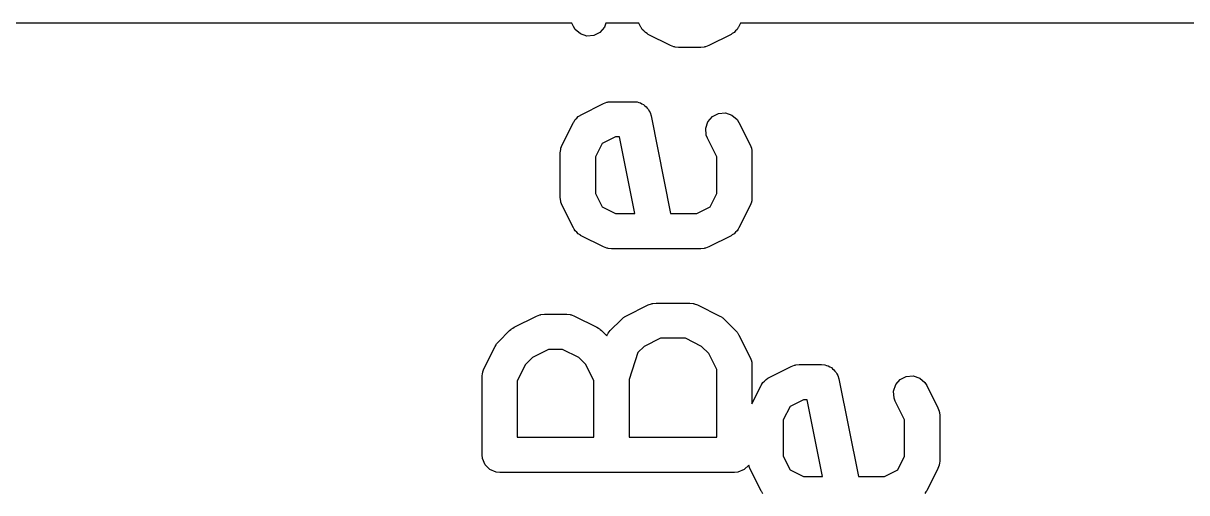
# Model space of a CAD drawing. Extents: x 2.08 to 4.63, y -4.92 to -2.81.
# Drawn here: x 2.4045 to 2.5997, y -3.2015 to -3.1228 of the extents above; entities that cross this region are included whole.
import ezdxf

# ---------------------------------------------------------------- set-up
doc = ezdxf.new("R2010")
doc.units = 0
doc.header["$MEASUREMENT"] = 0
doc.layers.add('BLACK', color=7, linetype='CONTINUOUS')

msp = doc.modelspace()

# ---------------------------------------------------------------- linework, layer by layer
at = {"layer": 'BLACK', "linetype": 'CONTINUOUS'}
for p, q in [((2.49653, -3.12283), (2.14685, -3.12283)), ((2.4968, -3.12337), (2.49653, -3.12283)), ((2.50223, -3.12283), (2.50201, -3.12351)), ((2.50778, -3.12283), (2.50223, -3.12283)), ((2.50805, -3.12337), (2.50778, -3.12283)), ((2.52484, -3.12283), (2.52458, -3.12337)), ((3.24685, -3.12283), (2.52484, -3.12283)), ((2.49711, -3.12386), (2.4968, -3.12337)), ((2.49798, -3.12461), (2.49711, -3.12386)), ((2.49907, -3.12498), (2.49798, -3.12461)), ((2.50125, -3.12438), (2.50022, -3.12489)), ((2.50201, -3.12351), (2.50125, -3.12438)), ((2.50811, -3.12346), (2.50805, -3.12337)), ((2.50812, -3.12351), (2.50811, -3.12346)), ((2.50817, -3.12356), (2.50812, -3.12351)), ((2.50836, -3.12386), (2.50817, -3.12356)), ((2.50864, -3.1241), (2.50836, -3.12386)), ((2.50888, -3.12438), (2.50864, -3.1241)), ((2.50917, -3.12456), (2.50888, -3.12438)), ((2.50923, -3.12461), (2.50917, -3.12456)), ((2.50927, -3.12463), (2.50923, -3.12461)), ((2.50937, -3.12469), (2.50927, -3.12463)), ((2.51312, -3.12656), (2.50937, -3.12469)), ((2.52326, -3.12469), (2.51951, -3.12656)), ((2.52335, -3.12463), (2.52326, -3.12469)), ((2.5234, -3.12461), (2.52335, -3.12463)), ((2.52346, -3.12456), (2.5234, -3.12461)), ((2.52375, -3.12438), (2.52346, -3.12456)), ((2.52399, -3.1241), (2.52375, -3.12438)), ((2.52427, -3.12386), (2.52399, -3.1241)), ((2.52445, -3.12356), (2.52427, -3.12386)), ((2.5245, -3.12351), (2.52445, -3.12356)), ((2.52452, -3.12346), (2.5245, -3.12351)), ((2.52458, -3.12337), (2.52452, -3.12346)), ((2.50022, -3.12489), (2.49907, -3.12498)), ((2.51366, -3.12677), (2.51312, -3.12656)), ((2.51376, -3.12678), (2.51366, -3.12677)), ((2.51386, -3.12682), (2.51376, -3.12678)), ((2.51886, -3.12678), (2.51876, -3.12682)), ((2.51897, -3.12677), (2.51886, -3.12678)), ((2.51951, -3.12656), (2.51897, -3.12677)), ((2.51444, -3.12687), (2.51386, -3.12682)), ((2.51819, -3.12687), (2.51444, -3.12687)), ((2.51876, -3.12682), (2.51819, -3.12687)), ((2.49812, -3.13815), (2.50187, -3.13628)), ((2.50187, -3.13628), (2.50241, -3.13607)), ((2.50241, -3.13607), (2.50252, -3.13606)), ((2.50252, -3.13606), (2.50261, -3.13602)), ((2.50261, -3.13602), (2.50319, -3.13597)), ((2.50319, -3.13597), (2.50694, -3.13597)), ((2.50694, -3.13597), (2.50751, -3.13602)), ((2.50751, -3.13602), (2.50778, -3.13613)), ((2.50778, -3.13613), (2.50807, -3.13619)), ((2.50807, -3.13619), (2.50831, -3.13635)), ((2.50831, -3.13635), (2.50858, -3.13646)), ((2.50858, -3.13646), (2.50878, -3.13667)), ((2.49739, -3.13874), (2.49763, -3.13846)), ((2.49763, -3.13846), (2.49792, -3.13828)), ((2.49792, -3.13828), (2.49798, -3.13823)), ((2.49798, -3.13823), (2.49802, -3.13821)), ((2.49802, -3.13821), (2.49812, -3.13815)), ((2.50878, -3.13667), (2.50902, -3.13683)), ((2.50902, -3.13683), (2.50919, -3.13707)), ((2.50919, -3.13707), (2.50939, -3.13728)), ((2.50939, -3.13728), (2.5095, -3.13755)), ((2.5095, -3.13755), (2.50967, -3.13779)), ((2.50967, -3.13779), (2.50983, -3.13834)), ((2.50983, -3.13834), (2.51311, -3.15471)), ((2.51937, -3.13933), (2.52013, -3.13846)), ((2.52013, -3.13846), (2.52116, -3.13795)), ((2.52116, -3.13795), (2.52231, -3.13786)), ((2.52231, -3.13786), (2.5234, -3.13823)), ((2.5234, -3.13823), (2.52427, -3.13898)), ((2.49492, -3.14322), (2.4968, -3.13947)), ((2.4968, -3.13947), (2.49686, -3.13938)), ((2.49686, -3.13938), (2.49687, -3.13933)), ((2.49687, -3.13933), (2.49692, -3.13927)), ((2.49692, -3.13927), (2.49711, -3.13898)), ((2.49711, -3.13898), (2.49739, -3.13874)), ((2.51901, -3.14042), (2.51937, -3.13933)), ((2.51909, -3.14157), (2.51901, -3.14042)), ((2.52427, -3.13898), (2.52458, -3.13947)), ((2.52458, -3.13947), (2.52645, -3.14322)), ((2.50389, -3.14187), (2.50164, -3.14299)), ((2.50452, -3.14187), (2.50389, -3.14187)), ((2.50709, -3.15471), (2.50452, -3.14187)), ((2.5193, -3.14211), (2.51909, -3.14157)), ((2.52086, -3.14524), (2.5193, -3.14211)), ((2.49461, -3.14454), (2.49467, -3.14397)), ((2.49467, -3.14397), (2.49471, -3.14387)), ((2.49471, -3.14387), (2.49472, -3.14376)), ((2.49472, -3.14376), (2.49492, -3.14322)), ((2.50164, -3.14299), (2.50052, -3.14524)), ((2.52645, -3.14322), (2.52666, -3.14376)), ((2.52666, -3.14376), (2.52667, -3.14387)), ((2.52667, -3.14387), (2.52671, -3.14397)), ((2.52671, -3.14397), (2.52676, -3.14454)), ((2.49461, -3.15204), (2.49461, -3.14454)), ((2.50052, -3.14524), (2.50052, -3.15134)), ((2.52086, -3.15134), (2.52086, -3.14524)), ((2.52676, -3.14454), (2.52676, -3.15204)), ((2.49467, -3.15262), (2.49461, -3.15204)), ((2.50052, -3.15134), (2.50164, -3.15359)), ((2.51974, -3.15359), (2.52086, -3.15134)), ((2.52676, -3.15204), (2.52671, -3.15262)), ((2.49471, -3.15272), (2.49467, -3.15262)), ((2.49472, -3.15282), (2.49471, -3.15272)), ((2.49492, -3.15336), (2.49472, -3.15282)), ((2.4968, -3.15711), (2.49492, -3.15336)), ((2.50164, -3.15359), (2.50389, -3.15471)), ((2.51749, -3.15471), (2.51974, -3.15359)), ((2.52645, -3.15336), (2.52458, -3.15711)), ((2.52666, -3.15282), (2.52645, -3.15336)), ((2.52667, -3.15272), (2.52666, -3.15282)), ((2.52671, -3.15262), (2.52667, -3.15272)), ((2.50389, -3.15471), (2.50709, -3.15471)), ((2.51311, -3.15471), (2.51749, -3.15471)), ((2.49686, -3.15721), (2.4968, -3.15711)), ((2.49687, -3.15725), (2.49686, -3.15721)), ((2.49692, -3.15731), (2.49687, -3.15725)), ((2.49711, -3.1576), (2.49692, -3.15731)), ((2.49739, -3.15784), (2.49711, -3.1576)), ((2.49763, -3.15812), (2.49739, -3.15784)), ((2.52399, -3.15784), (2.52375, -3.15812)), ((2.52427, -3.1576), (2.52399, -3.15784)), ((2.52445, -3.15731), (2.52427, -3.1576)), ((2.5245, -3.15725), (2.52445, -3.15731)), ((2.52452, -3.15721), (2.5245, -3.15725)), ((2.52458, -3.15711), (2.52452, -3.15721)), ((2.49792, -3.15831), (2.49763, -3.15812)), ((2.49798, -3.15836), (2.49792, -3.15831)), ((2.49802, -3.15837), (2.49798, -3.15836)), ((2.49812, -3.15843), (2.49802, -3.15837)), ((2.50187, -3.16031), (2.49812, -3.15843)), ((2.52326, -3.15843), (2.51951, -3.16031)), ((2.52335, -3.15837), (2.52326, -3.15843)), ((2.5234, -3.15836), (2.52335, -3.15837)), ((2.52346, -3.15831), (2.5234, -3.15836)), ((2.52375, -3.15812), (2.52346, -3.15831)), ((2.50241, -3.16051), (2.50187, -3.16031)), ((2.50252, -3.16052), (2.50241, -3.16051)), ((2.50261, -3.16056), (2.50252, -3.16052)), ((2.50319, -3.16062), (2.50261, -3.16056)), ((2.51069, -3.16062), (2.50319, -3.16062)), ((2.51819, -3.16062), (2.51069, -3.16062)), ((2.51876, -3.16056), (2.51819, -3.16062)), ((2.51886, -3.16052), (2.51876, -3.16056)), ((2.51897, -3.16051), (2.51886, -3.16052)), ((2.51951, -3.16031), (2.51897, -3.16051)), ((2.51011, -3.16977), (2.51069, -3.16971)), ((2.51069, -3.16971), (2.51631, -3.16971)), ((2.51631, -3.16971), (2.51689, -3.16977)), ((2.49127, -3.17168), (2.49136, -3.17164)), ((2.49136, -3.17164), (2.49194, -3.17159)), ((2.49194, -3.17159), (2.49569, -3.17159)), ((2.49569, -3.17159), (2.49627, -3.17164)), ((2.49627, -3.17164), (2.49636, -3.17168)), ((2.50562, -3.1719), (2.50937, -3.17002)), ((2.50937, -3.17002), (2.50991, -3.16982)), ((2.50991, -3.16982), (2.51001, -3.16981)), ((2.51001, -3.16981), (2.51011, -3.16977)), ((2.51689, -3.16977), (2.51699, -3.16981)), ((2.51699, -3.16981), (2.51709, -3.16982)), ((2.51709, -3.16982), (2.51763, -3.17002)), ((2.51763, -3.17002), (2.52138, -3.1719)), ((2.48687, -3.17377), (2.49062, -3.1719)), ((2.49062, -3.1719), (2.49116, -3.17169)), ((2.49116, -3.17169), (2.49127, -3.17168)), ((2.49636, -3.17168), (2.49647, -3.17169)), ((2.49647, -3.17169), (2.49701, -3.1719)), ((2.49701, -3.1719), (2.50076, -3.17377)), ((2.50298, -3.17433), (2.50485, -3.17245)), ((2.50485, -3.17245), (2.50508, -3.17227)), ((2.50508, -3.17227), (2.50513, -3.17221)), ((2.50513, -3.17221), (2.50522, -3.17215)), ((2.50522, -3.17215), (2.5053, -3.17208)), ((2.5053, -3.17208), (2.50537, -3.17205)), ((2.50537, -3.17205), (2.50562, -3.1719)), ((2.52138, -3.1719), (2.52163, -3.17205)), ((2.52163, -3.17205), (2.5217, -3.17208)), ((2.5217, -3.17208), (2.52178, -3.17215)), ((2.52178, -3.17215), (2.52187, -3.17221)), ((2.52187, -3.17221), (2.52192, -3.17227)), ((2.52192, -3.17227), (2.52215, -3.17245)), ((2.52215, -3.17245), (2.52402, -3.17433)), ((2.48423, -3.1762), (2.4861, -3.17433)), ((2.4861, -3.17433), (2.48633, -3.17414)), ((2.48633, -3.17414), (2.48638, -3.17408)), ((2.48638, -3.17408), (2.48647, -3.17403)), ((2.48647, -3.17403), (2.48655, -3.17396)), ((2.48655, -3.17396), (2.48662, -3.17393)), ((2.48662, -3.17393), (2.48687, -3.17377)), ((2.50076, -3.17377), (2.50101, -3.17393)), ((2.50101, -3.17393), (2.50108, -3.17396)), ((2.50108, -3.17396), (2.50116, -3.17403)), ((2.50116, -3.17403), (2.50125, -3.17408)), ((2.50125, -3.17408), (2.5013, -3.17414)), ((2.5013, -3.17414), (2.50153, -3.17433)), ((2.50153, -3.17433), (2.50239, -3.17519)), ((2.50239, -3.17519), (2.5025, -3.17495)), ((2.5025, -3.17495), (2.50257, -3.17487)), ((2.50257, -3.17487), (2.50261, -3.17477)), ((2.50261, -3.17477), (2.50298, -3.17433)), ((2.52402, -3.17433), (2.52421, -3.17455)), ((2.52421, -3.17455), (2.52427, -3.1746)), ((2.52427, -3.1746), (2.52433, -3.17469)), ((2.52433, -3.17469), (2.52439, -3.17477)), ((2.52439, -3.17477), (2.52442, -3.17485)), ((2.52442, -3.17485), (2.52458, -3.17509)), ((2.52458, -3.17509), (2.52645, -3.17884)), ((2.4818, -3.18072), (2.48368, -3.17697)), ((2.48368, -3.17697), (2.48383, -3.17672)), ((2.48383, -3.17672), (2.48386, -3.17665)), ((2.48386, -3.17665), (2.48393, -3.17657)), ((2.48393, -3.17657), (2.48398, -3.17648)), ((2.48398, -3.17648), (2.48404, -3.17643)), ((2.48404, -3.17643), (2.48423, -3.1762)), ((2.49264, -3.17749), (2.48994, -3.17884)), ((2.49499, -3.17749), (2.49264, -3.17749)), ((2.49769, -3.17884), (2.49499, -3.17749)), ((2.50869, -3.17697), (2.50764, -3.17801)), ((2.51139, -3.17562), (2.50869, -3.17697)), ((2.51562, -3.17562), (2.51139, -3.17562)), ((2.51831, -3.17697), (2.51562, -3.17562)), ((2.51951, -3.17816), (2.51831, -3.17697)), ((2.48994, -3.17884), (2.48874, -3.18004)), ((2.49889, -3.18004), (2.49769, -3.17884)), ((2.50764, -3.17801), (2.50614, -3.18252)), ((2.52086, -3.18086), (2.51951, -3.17816)), ((2.52645, -3.17884), (2.52666, -3.17938)), ((2.52666, -3.17938), (2.52667, -3.17949)), ((2.52667, -3.17949), (2.52671, -3.17959)), ((2.48155, -3.18146), (2.48159, -3.18136)), ((2.48159, -3.18126), (2.4818, -3.18072)), ((2.48159, -3.18136), (2.48159, -3.18126)), ((2.48874, -3.18004), (2.48739, -3.18274)), ((2.50024, -3.18274), (2.49889, -3.18004)), ((2.52086, -3.19221), (2.52086, -3.18086)), ((2.52671, -3.17959), (2.52676, -3.18016)), ((2.52676, -3.18016), (2.52676, -3.18659)), ((2.52962, -3.18221), (2.53336, -3.18033)), ((2.53336, -3.18033), (2.53391, -3.18013)), ((2.53391, -3.18013), (2.53401, -3.18012)), ((2.53401, -3.18012), (2.53411, -3.18008)), ((2.53411, -3.18008), (2.53469, -3.18002)), ((2.53469, -3.18002), (2.53843, -3.18002)), ((2.53843, -3.18002), (2.53901, -3.18008)), ((2.53901, -3.18008), (2.53928, -3.18019)), ((2.53928, -3.18019), (2.53956, -3.18025)), ((2.53956, -3.18025), (2.53981, -3.18041)), ((2.53981, -3.18041), (2.54008, -3.18052)), ((2.54008, -3.18052), (2.54028, -3.18073)), ((2.54028, -3.18073), (2.54052, -3.18089)), ((2.54052, -3.18089), (2.54068, -3.18113)), ((2.54068, -3.18113), (2.54089, -3.18134)), ((2.54089, -3.18134), (2.541, -3.1816)), ((2.48149, -3.18204), (2.48155, -3.18146)), ((2.48149, -3.19516), (2.48149, -3.18204)), ((2.48739, -3.18274), (2.48739, -3.19221)), ((2.50024, -3.19221), (2.50024, -3.18274)), ((2.50614, -3.18252), (2.50614, -3.19221)), ((2.52836, -3.18343), (2.52837, -3.18339)), ((2.52837, -3.18339), (2.52842, -3.18333)), ((2.52842, -3.18333), (2.5286, -3.18304)), ((2.5286, -3.18304), (2.52888, -3.1828)), ((2.52888, -3.1828), (2.52913, -3.18252)), ((2.52913, -3.18252), (2.52942, -3.18233)), ((2.52942, -3.18233), (2.52947, -3.18229)), ((2.52947, -3.18229), (2.52952, -3.18227)), ((2.52952, -3.18227), (2.52962, -3.18221)), ((2.541, -3.1816), (2.54116, -3.18184)), ((2.54116, -3.18184), (2.54133, -3.1824)), ((2.54133, -3.1824), (2.54461, -3.19877)), ((2.5505, -3.18448), (2.55087, -3.18339)), ((2.55087, -3.18339), (2.55162, -3.18252)), ((2.55162, -3.18252), (2.55265, -3.182)), ((2.55265, -3.182), (2.5538, -3.18192)), ((2.5538, -3.18192), (2.5549, -3.18229)), ((2.5549, -3.18229), (2.55577, -3.18304)), ((2.55577, -3.18304), (2.55607, -3.18353)), ((2.52676, -3.18659), (2.52829, -3.18353)), ((2.52829, -3.18353), (2.52836, -3.18343)), ((2.55059, -3.18563), (2.5505, -3.18448)), ((2.55607, -3.18353), (2.55795, -3.18728)), ((2.53314, -3.18705), (2.53201, -3.1893)), ((2.53538, -3.18593), (2.53314, -3.18705)), ((2.53601, -3.18593), (2.53538, -3.18593)), ((2.53858, -3.19877), (2.53601, -3.18593)), ((2.55079, -3.18617), (2.55059, -3.18563)), ((2.55236, -3.1893), (2.55079, -3.18617)), ((2.55795, -3.18728), (2.55816, -3.18782)), ((2.55816, -3.18782), (2.55816, -3.18793)), ((2.55816, -3.18793), (2.5582, -3.18802)), ((2.5582, -3.18802), (2.55826, -3.1886)), ((2.55826, -3.1886), (2.55826, -3.1961)), ((2.53201, -3.1893), (2.53201, -3.1954)), ((2.55236, -3.1954), (2.55236, -3.1893)), ((2.48739, -3.19221), (2.50024, -3.19221)), ((2.50614, -3.19221), (2.52086, -3.19221)), ((2.48155, -3.19574), (2.48149, -3.19516)), ((2.48199, -3.1968), (2.48155, -3.19574)), ((2.4828, -3.19762), (2.48199, -3.1968)), ((2.52621, -3.19686), (2.52545, -3.19762)), ((2.52621, -3.19688), (2.52621, -3.19686)), ((2.52642, -3.19742), (2.52621, -3.19688)), ((2.53201, -3.1954), (2.53314, -3.19765)), ((2.55123, -3.19765), (2.55236, -3.1954)), ((2.55816, -3.19688), (2.55795, -3.19742)), ((2.5582, -3.19668), (2.55816, -3.19677)), ((2.55816, -3.19677), (2.55816, -3.19688)), ((2.55826, -3.1961), (2.5582, -3.19668)), ((2.48387, -3.19806), (2.4828, -3.19762)), ((2.48444, -3.19811), (2.48387, -3.19806)), ((2.52381, -3.19811), (2.48444, -3.19811)), ((2.52439, -3.19806), (2.52381, -3.19811)), ((2.52545, -3.19762), (2.52439, -3.19806)), ((2.52829, -3.20117), (2.52642, -3.19742)), ((2.53314, -3.19765), (2.53538, -3.19877)), ((2.53538, -3.19877), (2.53858, -3.19877)), ((2.54461, -3.19877), (2.54899, -3.19877)), ((2.54899, -3.19877), (2.55123, -3.19765)), ((2.55795, -3.19742), (2.55607, -3.20117)), ((2.52836, -3.20127), (2.52829, -3.20117)), ((2.52837, -3.20131), (2.52836, -3.20127)), ((2.52842, -3.20137), (2.52837, -3.20131)), ((2.5286, -3.20166), (2.52842, -3.20137)), ((2.55595, -3.20137), (2.55578, -3.20163)), ((2.556, -3.20131), (2.55595, -3.20137)), ((2.55601, -3.20127), (2.556, -3.20131)), ((2.55607, -3.20117), (2.55601, -3.20127))]:
    msp.add_line(p, q, dxfattribs=at)

doc.saveas('drawing.dxf')
